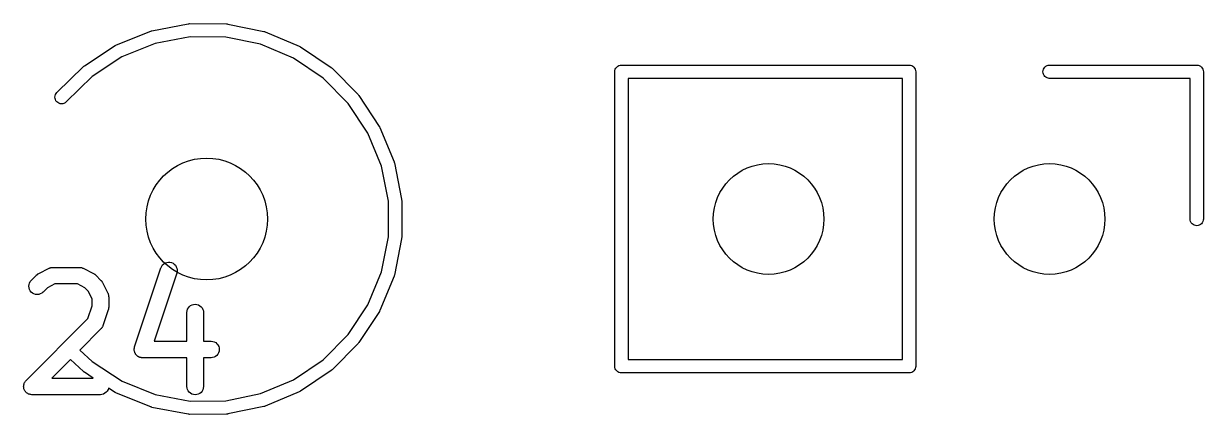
# Model space of a CAD drawing. Extents: x 47 to 146.1, y -90.2 to -39.3.
# Drawn here: x 94.87 to 105.53, y -70.34 to -66.82 of the extents above; entities that cross this region are included whole.
import ezdxf

# ---------------------------------------------------------------- set-up
doc = ezdxf.new("R2010")
doc.units = 0
doc.header["$MEASUREMENT"] = 0
doc.layers.add('BLACK', color=7, linetype='CONTINUOUS')

msp = doc.modelspace()

# ---------------------------------------------------------------- linework, layer by layer
at = {"layer": 'BLACK', "linetype": 'CONTINUOUS'}
for p, q in [((96.0254, -66.8793), (96.3535, -66.8167)), ((96.3535, -66.8167), (96.3543, -66.8165)), ((96.3543, -66.8165), (96.3597, -66.8161)), ((96.3597, -66.8161), (96.3652, -66.8156)), ((96.3652, -66.8156), (96.6992, -66.8179)), ((96.6992, -66.8179), (96.7, -66.8179)), ((96.7, -66.8179), (96.7054, -66.8186)), ((96.7054, -66.8186), (96.7108, -66.8191)), ((96.7108, -66.8191), (97.038, -66.8863)), ((95.7045, -67.0077), (96.0142, -66.8826)), ((96.0142, -66.8826), (96.0149, -66.8823)), ((96.0149, -66.8823), (96.0202, -66.8808)), ((96.0202, -66.8808), (96.0254, -66.8793)), ((96.3702, -66.9356), (96.0537, -66.996)), ((96.6925, -66.9379), (96.3702, -66.9356)), ((97.0081, -67.0026), (96.6925, -66.9379)), ((97.038, -66.8863), (97.0388, -66.8864)), ((97.0388, -66.8864), (97.044, -66.8881)), ((97.044, -66.8881), (97.0492, -66.8897)), ((97.0492, -66.8897), (97.3571, -67.0191)), ((95.4146, -67.1961), (95.6941, -67.0132)), ((95.6941, -67.0132), (95.6948, -67.0127)), ((95.6948, -67.0127), (95.6997, -67.0102)), ((95.6997, -67.0102), (95.7045, -67.0077)), ((96.0537, -66.996), (95.7549, -67.1168)), ((97.3052, -67.1275), (97.0081, -67.0026)), ((97.3571, -67.0191), (97.3579, -67.0195)), ((97.3579, -67.0195), (97.3627, -67.0221)), ((97.3627, -67.0221), (97.3674, -67.0247)), ((97.3674, -67.0247), (97.6444, -67.2115)), ((95.7549, -67.1168), (95.4853, -67.2933)), ((97.5724, -67.3077), (97.3052, -67.1275)), ((95.1669, -67.4371), (95.4055, -67.2034)), ((95.4055, -67.2034), (95.4061, -67.2028)), ((95.4061, -67.2028), (95.4104, -67.1995)), ((95.4104, -67.1995), (95.4146, -67.1961)), ((97.6444, -67.2115), (97.6451, -67.2119)), ((97.6451, -67.2119), (97.6492, -67.2154)), ((97.6492, -67.2154), (97.6534, -67.2189)), ((97.6534, -67.2189), (97.8888, -67.4559)), ((100.21, -67.25), (100.211, -67.2382)), ((100.21, -67.2529), (100.21, -67.25)), ((100.21, -69.907), (100.21, -67.2529)), ((100.211, -67.2382), (100.214, -67.2269)), ((100.214, -67.2269), (100.22, -67.2165)), ((100.22, -67.2165), (100.227, -67.2074)), ((100.227, -67.2074), (100.237, -67.1999)), ((100.237, -67.1999), (100.247, -67.1943)), ((100.247, -67.1943), (100.258, -67.1909)), ((100.258, -67.1909), (100.267, -67.19)), ((100.267, -67.19), (100.27, -67.1897)), ((100.27, -67.1897), (100.273, -67.19)), ((100.273, -67.19), (102.867, -67.19)), ((102.867, -67.19), (102.87, -67.1897)), ((102.87, -67.1897), (102.873, -67.19)), ((102.873, -67.19), (102.873, -67.19)), ((102.873, -67.19), (102.882, -67.1909)), ((102.882, -67.1909), (102.893, -67.1943)), ((102.893, -67.1943), (102.903, -67.1999)), ((102.903, -67.1999), (102.913, -67.2074)), ((102.913, -67.2074), (102.92, -67.2165)), ((102.92, -67.2165), (102.926, -67.2269)), ((102.926, -67.2269), (102.929, -67.2382)), ((102.929, -67.2382), (102.93, -67.25)), ((102.93, -67.25), (102.93, -67.2529)), ((102.93, -67.2529), (102.93, -69.9071)), ((104.08, -67.25), (104.081, -67.2382)), ((104.081, -67.2618), (104.08, -67.25)), ((104.081, -67.2382), (104.084, -67.2269)), ((104.084, -67.2731), (104.081, -67.2618)), ((104.084, -67.2269), (104.09, -67.2165)), ((104.09, -67.2835), (104.084, -67.2731)), ((104.09, -67.2165), (104.097, -67.2074)), ((104.097, -67.2926), (104.09, -67.2835)), ((104.097, -67.2074), (104.107, -67.1999)), ((104.107, -67.3001), (104.097, -67.2926)), ((104.107, -67.1999), (104.117, -67.1943)), ((104.117, -67.1943), (104.128, -67.1909)), ((104.128, -67.1909), (104.137, -67.19)), ((104.137, -67.19), (105.467, -67.19)), ((105.467, -67.19), (105.47, -67.1897)), ((105.47, -67.1897), (105.473, -67.19)), ((105.473, -67.19), (105.473, -67.19)), ((105.473, -67.19), (105.482, -67.1909)), ((105.482, -67.1909), (105.493, -67.1943)), ((105.493, -67.1943), (105.503, -67.1999)), ((105.503, -67.1999), (105.513, -67.2074)), ((105.513, -67.2074), (105.52, -67.2165)), ((105.52, -67.2165), (105.526, -67.2269)), ((105.526, -67.2269), (105.529, -67.2382)), ((105.529, -67.2382), (105.53, -67.25)), ((105.53, -67.25), (105.53, -67.2529)), ((105.53, -67.2529), (105.53, -68.5829)), ((95.4853, -67.2933), (95.2508, -67.5229)), ((97.7995, -67.5363), (97.5724, -67.3077)), ((100.33, -67.31), (100.33, -69.85)), ((102.81, -67.31), (100.33, -67.31)), ((102.81, -69.85), (102.81, -67.31)), ((104.117, -67.3057), (104.107, -67.3001)), ((104.128, -67.3091), (104.117, -67.3057)), ((104.137, -67.31), (104.128, -67.3091)), ((105.41, -67.31), (104.137, -67.31)), ((105.41, -68.5829), (105.41, -67.31)), ((95.1489, -67.4792), (95.1502, -67.4675)), ((95.1498, -67.4908), (95.1489, -67.4792)), ((95.1531, -67.5021), (95.1498, -67.4908)), ((95.1502, -67.4675), (95.1537, -67.4564)), ((95.1584, -67.5125), (95.1531, -67.5021)), ((95.1537, -67.4564), (95.1593, -67.4461)), ((95.1593, -67.4461), (95.1669, -67.4371)), ((97.8888, -67.4559), (97.8894, -67.4565)), ((97.8894, -67.4565), (97.8928, -67.4608)), ((97.8928, -67.4608), (97.8962, -67.465)), ((97.8962, -67.465), (98.081, -67.7432)), ((95.1657, -67.5217), (95.1584, -67.5125)), ((95.1746, -67.5293), (95.1657, -67.5217)), ((95.1848, -67.535), (95.1746, -67.5293)), ((95.196, -67.5386), (95.1848, -67.535)), ((95.2076, -67.54), (95.196, -67.5386)), ((95.2193, -67.5391), (95.2076, -67.54)), ((95.2305, -67.5359), (95.2193, -67.5391)), ((95.241, -67.5307), (95.2305, -67.5359)), ((95.2502, -67.5234), (95.241, -67.5307)), ((95.2508, -67.5229), (95.2502, -67.5234)), ((97.9778, -67.8047), (97.7995, -67.5363)), ((98.1007, -68.1026), (97.9778, -67.8047)), ((98.081, -67.7432), (98.0815, -67.7439)), ((98.0815, -67.7439), (98.084, -67.7487)), ((98.084, -67.7487), (98.0865, -67.7535)), ((98.0865, -67.7535), (98.2139, -68.0623)), ((98.1633, -68.4187), (98.1007, -68.1026)), ((98.2139, -68.0623), (98.2142, -68.0631)), ((98.2142, -68.0631), (98.2157, -68.0684)), ((98.2157, -68.0684), (98.2172, -68.0735)), ((98.2172, -68.0735), (98.2821, -68.4012)), ((98.1633, -68.741), (98.1633, -68.4187)), ((98.2821, -68.4012), (98.2823, -68.402)), ((98.2823, -68.402), (98.2827, -68.4074)), ((98.2827, -68.4074), (98.2833, -68.4128)), ((98.2833, -68.4128), (98.2833, -68.7469)), ((105.411, -68.5918), (105.41, -68.5829)), ((105.414, -68.6031), (105.411, -68.5918)), ((105.42, -68.6135), (105.414, -68.6031)), ((105.427, -68.6226), (105.42, -68.6135)), ((105.437, -68.6301), (105.427, -68.6226)), ((105.447, -68.6357), (105.437, -68.6301)), ((105.458, -68.6391), (105.447, -68.6357)), ((105.47, -68.6403), (105.458, -68.6391)), ((105.482, -68.6391), (105.47, -68.6403)), ((105.493, -68.6357), (105.482, -68.6391)), ((105.503, -68.6301), (105.493, -68.6357)), ((105.513, -68.6226), (105.503, -68.6301)), ((105.52, -68.6135), (105.513, -68.6226)), ((105.526, -68.6031), (105.52, -68.6135)), ((105.529, -68.5918), (105.526, -68.6031)), ((105.53, -68.5829), (105.529, -68.5918)), ((98.1007, -69.0571), (98.1633, -68.741)), ((98.2822, -68.7585), (98.2173, -69.0862)), ((98.2827, -68.7531), (98.2822, -68.7585)), ((98.2833, -68.7477), (98.2827, -68.7531)), ((98.2833, -68.7469), (98.2833, -68.7477)), ((96.1139, -69.0061), (96.1225, -68.9943)), ((96.1225, -68.9943), (96.1333, -68.9844)), ((96.1333, -68.9844), (96.1457, -68.9767)), ((96.1457, -68.9767), (96.1595, -68.9716)), ((96.1595, -68.9716), (96.1739, -68.9693)), ((96.1739, -68.9693), (96.1885, -68.9698)), ((96.1885, -68.9698), (96.2028, -68.9731)), ((96.2028, -68.9731), (96.2161, -68.9792)), ((96.2161, -68.9792), (96.228, -68.9877)), ((96.228, -68.9877), (96.238, -68.9984)), ((96.238, -68.9984), (96.2458, -69.0108)), ((94.9351, -69.134), (94.9827, -69.0863)), ((94.9827, -69.0863), (94.9834, -69.0856)), ((94.9834, -69.0856), (94.9867, -69.083)), ((94.9867, -69.083), (94.9898, -69.0801)), ((94.9898, -69.0801), (94.9924, -69.0784)), ((94.9924, -69.0784), (94.9949, -69.0765)), ((94.9949, -69.0765), (94.9986, -69.0745)), ((94.9986, -69.0745), (95.0022, -69.0723)), ((95.0022, -69.0723), (95.0974, -69.0247)), ((95.0974, -69.0247), (95.0983, -69.0242)), ((95.0983, -69.0242), (95.1004, -69.0234)), ((95.1004, -69.0234), (95.1024, -69.0224)), ((95.1024, -69.0224), (95.1073, -69.0209)), ((95.1073, -69.0209), (95.1121, -69.0192)), ((95.1121, -69.0192), (95.1143, -69.0188)), ((95.1143, -69.0188), (95.1164, -69.0182)), ((95.1164, -69.0182), (95.1215, -69.0177)), ((95.1215, -69.0177), (95.1265, -69.0169)), ((95.1265, -69.0169), (95.1288, -69.017)), ((95.1288, -69.017), (95.131, -69.0167)), ((95.131, -69.0167), (95.369, -69.0167)), ((95.369, -69.0167), (95.3701, -69.0168)), ((95.3701, -69.0168), (95.3723, -69.017)), ((95.3723, -69.017), (95.3745, -69.0169)), ((95.3745, -69.0169), (95.3796, -69.0178)), ((95.3796, -69.0178), (95.3846, -69.0184)), ((95.3846, -69.0184), (95.3867, -69.019)), ((95.3867, -69.019), (95.3889, -69.0194)), ((95.3889, -69.0194), (95.3937, -69.0213)), ((95.3937, -69.0213), (95.3986, -69.0228)), ((95.3986, -69.0228), (95.4005, -69.0239)), ((95.4005, -69.0239), (95.4026, -69.0247)), ((95.4026, -69.0247), (95.4978, -69.0723)), ((95.4978, -69.0723), (95.4988, -69.0728)), ((95.4988, -69.0728), (95.5023, -69.075)), ((95.5023, -69.075), (95.506, -69.077)), ((95.506, -69.077), (95.5084, -69.079)), ((95.5084, -69.079), (95.511, -69.0807)), ((95.511, -69.0807), (95.5141, -69.0837)), ((95.5141, -69.0837), (95.5173, -69.0863)), ((95.5173, -69.0863), (95.5649, -69.134)), ((95.8693, -69.7347), (96.1074, -69.0204)), ((96.2497, -69.0678), (96.0445, -69.6834)), ((96.1074, -69.0204), (96.1078, -69.0194)), ((96.1078, -69.0194), (96.1139, -69.0061)), ((96.2458, -69.0108), (96.251, -69.0245)), ((96.253, -69.0536), (96.2497, -69.0678)), ((96.251, -69.0245), (96.2534, -69.0389)), ((96.2534, -69.0389), (96.253, -69.0536)), ((97.978, -69.3551), (98.1007, -69.0571)), ((98.2139, -69.0974), (98.0867, -69.4062)), ((98.2155, -69.0922), (98.2139, -69.0974)), ((98.2172, -69.087), (98.2155, -69.0922)), ((98.2173, -69.0862), (98.2172, -69.087)), ((94.9131, -69.1867), (94.9146, -69.1722)), ((94.9145, -69.2013), (94.9131, -69.1867)), ((94.9187, -69.2153), (94.9145, -69.2013)), ((94.9146, -69.1722), (94.9189, -69.1582)), ((94.9189, -69.1582), (94.9258, -69.1453)), ((94.9258, -69.1453), (94.9351, -69.134)), ((95.0801, -69.201), (95.0411, -69.24)), ((95.1487, -69.1667), (95.0801, -69.201)), ((95.3513, -69.1667), (95.1487, -69.1667)), ((95.4199, -69.201), (95.3513, -69.1667)), ((95.4503, -69.2314), (95.4199, -69.201)), ((95.5649, -69.134), (95.5657, -69.1347)), ((95.5657, -69.1347), (95.5683, -69.138)), ((95.5683, -69.138), (95.5712, -69.1411)), ((95.5712, -69.1411), (95.5729, -69.1437)), ((95.5729, -69.1437), (95.5748, -69.1461)), ((95.5748, -69.1461), (95.5767, -69.1499)), ((95.5767, -69.1499), (95.579, -69.1534)), ((95.579, -69.1534), (95.6266, -69.2487)), ((94.9255, -69.2283), (94.9187, -69.2153)), ((94.9347, -69.2396), (94.9255, -69.2283)), ((94.9459, -69.249), (94.9347, -69.2396)), ((94.9588, -69.256), (94.9459, -69.249)), ((94.9728, -69.2604), (94.9588, -69.256)), ((94.9873, -69.262), (94.9728, -69.2604)), ((95.0019, -69.2607), (94.9873, -69.262)), ((95.0159, -69.2566), (95.0019, -69.2607)), ((95.0289, -69.2499), (95.0159, -69.2566)), ((95.0404, -69.2408), (95.0289, -69.2499)), ((95.0411, -69.24), (95.0404, -69.2408)), ((95.4845, -69.2999), (95.4503, -69.2314)), ((95.4845, -69.3653), (95.4845, -69.2999)), ((95.6266, -69.2487), (95.6271, -69.2496)), ((95.6271, -69.2496), (95.6278, -69.2517)), ((95.6278, -69.2517), (95.6289, -69.2536)), ((95.6289, -69.2536), (95.6303, -69.2586)), ((95.6303, -69.2586), (95.6321, -69.2634)), ((95.6321, -69.2634), (95.6325, -69.2655)), ((95.6325, -69.2655), (95.6331, -69.2677)), ((95.6331, -69.2677), (95.6336, -69.2728)), ((95.6336, -69.2728), (95.6344, -69.2778)), ((95.6344, -69.2778), (95.6343, -69.28)), ((95.6343, -69.28), (95.6345, -69.2822)), ((95.6345, -69.2822), (95.6345, -69.3775)), ((95.4464, -69.4798), (95.4845, -69.3653)), ((95.6307, -69.4012), (95.5831, -69.544)), ((95.6316, -69.3971), (95.6307, -69.4012)), ((95.6329, -69.3931), (95.6316, -69.3971)), ((95.6332, -69.39), (95.6329, -69.3931)), ((95.6339, -69.3869), (95.6332, -69.39)), ((95.634, -69.3827), (95.6339, -69.3869)), ((95.6345, -69.3785), (95.634, -69.3827)), ((95.6345, -69.3775), (95.6345, -69.3785)), ((96.3417, -69.424), (96.3433, -69.4095)), ((96.3417, -69.4251), (96.3417, -69.424)), ((96.3417, -69.6834), (96.3417, -69.4251)), ((96.3433, -69.4095), (96.3477, -69.3955)), ((96.3477, -69.3955), (96.3548, -69.3827)), ((96.3548, -69.3827), (96.3642, -69.3715)), ((96.3642, -69.3715), (96.3756, -69.3623)), ((96.3756, -69.3623), (96.3886, -69.3555)), ((96.3886, -69.3555), (96.4026, -69.3514)), ((96.4026, -69.3514), (96.4172, -69.3501)), ((96.4172, -69.3501), (96.4317, -69.3516)), ((96.4317, -69.3516), (96.4457, -69.3559)), ((96.4457, -69.3559), (96.4586, -69.3629)), ((96.4586, -69.3629), (96.4699, -69.3722)), ((96.4699, -69.3722), (96.4791, -69.3836)), ((96.4791, -69.3836), (96.486, -69.3965)), ((96.486, -69.3965), (96.4902, -69.4105)), ((96.4902, -69.4105), (96.4917, -69.4251)), ((96.4917, -69.4251), (96.4917, -69.6834)), ((97.7997, -69.6235), (97.978, -69.3551)), ((98.0812, -69.4166), (97.8964, -69.6948)), ((98.0837, -69.4118), (98.0812, -69.4166)), ((98.0864, -69.407), (98.0837, -69.4118)), ((98.0867, -69.4062), (98.0864, -69.407)), ((94.8874, -70.0387), (95.4464, -69.4798)), ((95.5649, -69.5733), (95.3744, -69.7639)), ((95.5663, -69.5716), (95.5649, -69.5733)), ((95.568, -69.5701), (95.5663, -69.5716)), ((95.571, -69.566), (95.568, -69.5701)), ((95.5742, -69.562), (95.571, -69.566)), ((95.5753, -69.5601), (95.5742, -69.562)), ((95.5766, -69.5583), (95.5753, -69.5601)), ((95.5787, -69.5537), (95.5766, -69.5583)), ((95.5811, -69.5491), (95.5787, -69.5537)), ((95.5818, -69.547), (95.5811, -69.5491)), ((95.5827, -69.545), (95.5818, -69.547)), ((95.5831, -69.544), (95.5827, -69.545)), ((97.5726, -69.8522), (97.7997, -69.6235)), ((95.8667, -69.7462), (95.867, -69.7433)), ((95.867, -69.7433), (95.8683, -69.7391)), ((95.8683, -69.7391), (95.8693, -69.7347)), ((96.0445, -69.6834), (96.3417, -69.6834)), ((96.4917, -69.6834), (96.5595, -69.6834)), ((96.5595, -69.6834), (96.5606, -69.6834)), ((96.5606, -69.6834), (96.5751, -69.6851)), ((96.5751, -69.6851), (96.5891, -69.6895)), ((96.5891, -69.6895), (96.6019, -69.6965)), ((96.6019, -69.6965), (96.6131, -69.7059)), ((96.6131, -69.7059), (96.6223, -69.7173)), ((96.6223, -69.7173), (96.6291, -69.7303)), ((96.6291, -69.7303), (96.6332, -69.7444)), ((96.6332, -69.7444), (96.6345, -69.7589)), ((97.889, -69.7039), (97.6536, -69.9409)), ((97.8924, -69.6996), (97.889, -69.7039)), ((97.8959, -69.6955), (97.8924, -69.6996)), ((97.8964, -69.6948), (97.8959, -69.6955)), ((95.2895, -69.8488), (95.1215, -70.0167)), ((95.4069, -69.9579), (95.2895, -69.8488)), ((95.3744, -69.7639), (95.4848, -69.8665)), ((95.8655, -69.7579), (95.8659, -69.7534)), ((95.8657, -69.7607), (95.8655, -69.7579)), ((95.8657, -69.7636), (95.8657, -69.7607)), ((95.8664, -69.768), (95.8657, -69.7636)), ((95.8659, -69.7534), (95.8661, -69.749)), ((95.8661, -69.749), (95.8667, -69.7462)), ((95.8668, -69.7725), (95.8664, -69.768)), ((95.8676, -69.7752), (95.8668, -69.7725)), ((95.8681, -69.778), (95.8676, -69.7752)), ((95.8697, -69.7822), (95.8681, -69.778)), ((95.8709, -69.7865), (95.8697, -69.7822)), ((95.8723, -69.789), (95.8709, -69.7865)), ((95.8733, -69.7917), (95.8723, -69.789)), ((95.8756, -69.7955), (95.8733, -69.7917)), ((95.8777, -69.7995), (95.8756, -69.7955)), ((95.8795, -69.8017), (95.8777, -69.7995)), ((95.881, -69.8041), (95.8795, -69.8017)), ((95.8841, -69.8074), (95.881, -69.8041)), ((95.8869, -69.8109), (95.8841, -69.8074)), ((95.8891, -69.8127), (95.8869, -69.8109)), ((95.891, -69.8148), (95.8891, -69.8127)), ((95.8947, -69.8174), (95.891, -69.8148)), ((95.8981, -69.8203), (95.8947, -69.8174)), ((95.9006, -69.8217), (95.8981, -69.8203)), ((95.9029, -69.8233), (95.9006, -69.8217)), ((95.907, -69.8252), (95.9029, -69.8233)), ((95.9109, -69.8273), (95.907, -69.8252)), ((95.9137, -69.8282), (95.9109, -69.8273)), ((95.9163, -69.8294), (95.9137, -69.8282)), ((95.9206, -69.8304), (95.9163, -69.8294)), ((95.9249, -69.8318), (95.9206, -69.8304)), ((95.9277, -69.8321), (95.9249, -69.8318)), ((95.9305, -69.8327), (95.9277, -69.8321)), ((95.935, -69.8329), (95.9305, -69.8327)), ((95.9394, -69.8334), (95.935, -69.8329)), ((95.9405, -69.8334), (95.9394, -69.8334)), ((96.3417, -69.8334), (95.9405, -69.8334)), ((96.3417, -70.0917), (96.3417, -69.8334)), ((96.5595, -69.8334), (96.4917, -69.8334)), ((96.4917, -69.8334), (96.4917, -70.0917)), ((96.5741, -69.832), (96.5595, -69.8334)), ((96.5881, -69.8278), (96.5741, -69.832)), ((96.601, -69.8209), (96.5881, -69.8278)), ((96.6124, -69.8116), (96.601, -69.8209)), ((96.6217, -69.8004), (96.6124, -69.8116)), ((96.6287, -69.7875), (96.6217, -69.8004)), ((96.633, -69.7735), (96.6287, -69.7875)), ((96.6345, -69.7589), (96.633, -69.7735)), ((97.3055, -70.0324), (97.5726, -69.8522)), ((100.33, -69.85), (102.81, -69.85)), ((95.4106, -69.9607), (95.4069, -69.9579)), ((95.4848, -69.8665), (95.7551, -70.0433)), ((97.6446, -69.9484), (97.3677, -70.1352)), ((97.6488, -69.9449), (97.6446, -69.9484)), ((97.653, -69.9415), (97.6488, -69.9449)), ((97.6536, -69.9409), (97.653, -69.9415)), ((100.21, -69.91), (100.21, -69.907)), ((100.211, -69.9218), (100.21, -69.91)), ((100.214, -69.9331), (100.211, -69.9218)), ((100.22, -69.9435), (100.214, -69.9331)), ((100.227, -69.9526), (100.22, -69.9435)), ((100.237, -69.9601), (100.227, -69.9526)), ((102.913, -69.9526), (102.903, -69.9601)), ((102.92, -69.9435), (102.913, -69.9526)), ((102.926, -69.9331), (102.92, -69.9435)), ((102.929, -69.9218), (102.926, -69.9331)), ((102.93, -69.9129), (102.929, -69.9218)), ((102.93, -69.9071), (102.93, -69.91)), ((102.93, -69.91), (102.93, -69.9129)), ((94.8692, -70.0697), (94.8712, -70.0629)), ((94.8712, -70.0629), (94.8713, -70.0628)), ((94.8713, -70.0627), (94.8748, -70.0563)), ((94.8713, -70.0628), (94.8713, -70.0627)), ((94.8748, -70.0563), (94.8782, -70.05)), ((94.8782, -70.0499), (94.8783, -70.0498)), ((94.8782, -70.05), (94.8782, -70.0499)), ((94.8783, -70.0498), (94.8829, -70.0442)), ((94.8829, -70.0442), (94.8874, -70.0387)), ((95.1215, -70.0167), (95.4953, -70.0167)), ((95.4142, -69.9636), (95.4106, -69.9607)), ((95.4149, -69.9641), (95.4142, -69.9636)), ((95.4953, -70.0167), (95.4149, -69.9641)), ((95.7551, -70.0433), (96.0539, -70.164)), ((97.0084, -70.1573), (97.3055, -70.0324)), ((100.247, -69.9657), (100.237, -69.9601)), ((100.258, -69.9691), (100.247, -69.9657)), ((100.267, -69.97), (100.258, -69.9691)), ((100.27, -69.9703), (100.267, -69.97)), ((100.267, -69.97), (100.267, -69.97)), ((100.273, -69.97), (100.27, -69.9703)), ((102.867, -69.97), (100.273, -69.97)), ((102.87, -69.9703), (102.867, -69.97)), ((102.882, -69.9691), (102.87, -69.9703)), ((102.893, -69.9657), (102.882, -69.9691)), ((102.903, -69.9601), (102.893, -69.9657)), ((94.8655, -70.0912), (94.8662, -70.0841)), ((94.8655, -70.0913), (94.8655, -70.0912)), ((94.8655, -70.0915), (94.8655, -70.0913)), ((94.8662, -70.0987), (94.8655, -70.0915)), ((94.8662, -70.0841), (94.867, -70.0769)), ((94.8668, -70.1058), (94.8662, -70.0987)), ((94.8668, -70.1059), (94.8668, -70.1058)), ((94.8669, -70.1061), (94.8668, -70.1059)), ((94.8689, -70.113), (94.8669, -70.1061)), ((94.867, -70.0767), (94.8692, -70.0697)), ((94.867, -70.0768), (94.867, -70.0767)), ((94.867, -70.0769), (94.867, -70.0768)), ((94.8709, -70.1198), (94.8689, -70.113)), ((94.871, -70.12), (94.8709, -70.1198)), ((94.871, -70.1201), (94.871, -70.12)), ((94.8745, -70.1266), (94.871, -70.1201)), ((94.8777, -70.1328), (94.8745, -70.1266)), ((94.8778, -70.1329), (94.8777, -70.1328)), ((94.8779, -70.133), (94.8778, -70.1329)), ((94.8824, -70.1387), (94.8779, -70.133)), ((94.8869, -70.1442), (94.8824, -70.1387)), ((94.887, -70.1443), (94.8869, -70.1442)), ((94.8871, -70.1444), (94.887, -70.1443)), ((94.8926, -70.149), (94.8871, -70.1444)), ((94.8981, -70.1536), (94.8926, -70.149)), ((94.8982, -70.1537), (94.8981, -70.1536)), ((94.8983, -70.1538), (94.8982, -70.1537)), ((94.9047, -70.1572), (94.8983, -70.1538)), ((94.9109, -70.1607), (94.9047, -70.1572)), ((94.9111, -70.1607), (94.9109, -70.1607)), ((94.9112, -70.1608), (94.9111, -70.1607)), ((94.918, -70.1629), (94.9112, -70.1608)), ((94.9249, -70.1651), (94.918, -70.1629)), ((94.925, -70.1651), (94.9249, -70.1651)), ((94.9251, -70.1652), (94.925, -70.1651)), ((94.9323, -70.1659), (94.9251, -70.1652)), ((94.9394, -70.1667), (94.9323, -70.1659)), ((94.9397, -70.1667), (94.9394, -70.1667)), ((94.9405, -70.1667), (94.9397, -70.1667)), ((94.9397, -70.1667), (94.9397, -70.1667)), ((94.9397, -70.1667), (94.9397, -70.1667)), ((95.5595, -70.1667), (94.9405, -70.1667)), ((95.5741, -70.1653), (95.5595, -70.1667)), ((95.5881, -70.1611), (95.5741, -70.1653)), ((95.601, -70.1542), (95.5881, -70.1611)), ((95.6124, -70.145), (95.601, -70.1542)), ((95.6217, -70.1337), (95.6124, -70.145)), ((95.6287, -70.1208), (95.6217, -70.1337)), ((95.633, -70.1068), (95.6287, -70.1208)), ((95.6944, -70.147), (95.633, -70.1068)), ((95.6992, -70.1495), (95.6944, -70.147)), ((95.704, -70.1521), (95.6992, -70.1495)), ((95.7047, -70.1524), (95.704, -70.1521)), ((96.0144, -70.2775), (95.7047, -70.1524)), ((96.0539, -70.164), (96.3705, -70.2244)), ((96.3431, -70.1063), (96.3417, -70.0917)), ((96.3473, -70.1203), (96.3431, -70.1063)), ((96.3542, -70.1332), (96.3473, -70.1203)), ((96.3634, -70.1446), (96.3542, -70.1332)), ((96.3747, -70.1539), (96.3634, -70.1446)), ((96.3876, -70.1609), (96.3747, -70.1539)), ((96.4016, -70.1652), (96.3876, -70.1609)), ((96.4161, -70.1667), (96.4016, -70.1652)), ((96.4307, -70.1654), (96.4161, -70.1667)), ((96.4448, -70.1613), (96.4307, -70.1654)), ((96.4577, -70.1545), (96.4448, -70.1613)), ((96.4691, -70.1453), (96.4577, -70.1545)), ((96.4785, -70.1341), (96.4691, -70.1453)), ((96.4856, -70.1213), (96.4785, -70.1341)), ((96.49, -70.1073), (96.4856, -70.1213)), ((96.4917, -70.0928), (96.49, -70.1073)), ((96.4917, -70.0917), (96.4917, -70.0928)), ((96.6927, -70.2221), (97.0084, -70.1573)), ((97.3574, -70.1407), (97.0495, -70.2702)), ((97.3622, -70.1382), (97.3574, -70.1407)), ((97.367, -70.1356), (97.3622, -70.1382)), ((97.3677, -70.1352), (97.367, -70.1356)), ((96.0197, -70.279), (96.0144, -70.2775)), ((96.0249, -70.2807), (96.0197, -70.279)), ((96.3705, -70.2244), (96.6927, -70.2221)), ((97.0383, -70.2737), (96.7111, -70.3409)), ((97.0435, -70.2721), (97.0383, -70.2737)), ((97.0487, -70.2705), (97.0435, -70.2721)), ((97.0495, -70.2702), (97.0487, -70.2705)), ((96.0257, -70.2808), (96.0249, -70.2807)), ((96.3538, -70.3434), (96.0257, -70.2808)), ((96.3592, -70.3439), (96.3538, -70.3434)), ((96.3646, -70.3444), (96.3592, -70.3439)), ((96.3655, -70.3444), (96.3646, -70.3444)), ((96.6995, -70.3421), (96.3655, -70.3444)), ((96.7049, -70.3415), (96.6995, -70.3421)), ((96.7103, -70.341), (96.7049, -70.3415)), ((96.7111, -70.3409), (96.7103, -70.341))]:
    msp.add_line(p, q, dxfattribs=at)
at = {"layer": 'BLACK'}
for centre, radius in [((96.52, -68.58), 0.55), ((96.52, -68.58), 0.55), ((101.6, -68.58), 0.5), ((101.6, -68.58), 0.5), ((104.14, -68.58), 0.5), ((104.14, -68.58), 0.5)]:
    msp.add_circle(centre, radius, dxfattribs=at)

doc.saveas('drawing.dxf')
